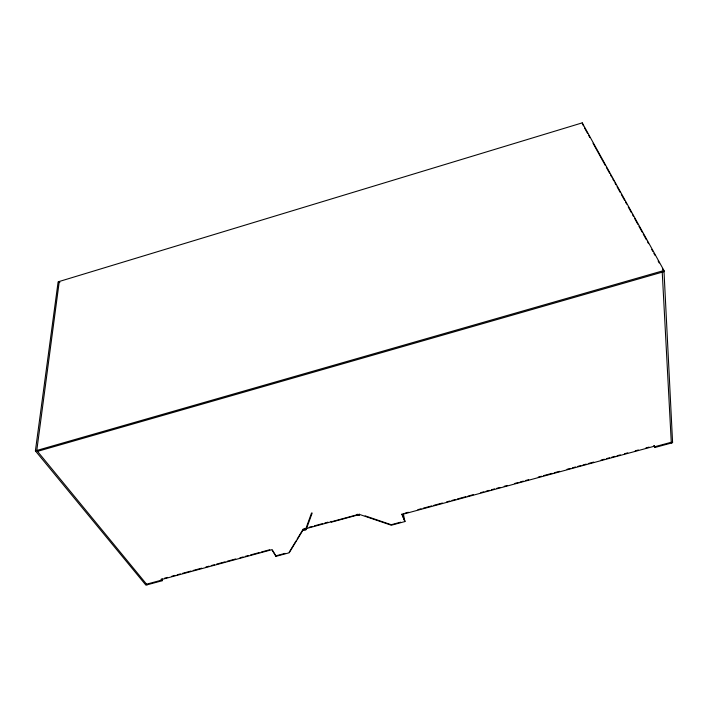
<?xml version="1.0" encoding="UTF-8"?>
<svg xmlns="http://www.w3.org/2000/svg" width="708" height="708" viewBox="0 0 708 708"><rect width="100%" height="100%" fill="white"/><g stroke="black" fill="none" stroke-linecap="round" stroke-linejoin="round"><path stroke-width="1.06" d="M653.811 445.562L654.705 447.544L672.6 442.712L663.962 270.5L582.233 122.865L58.118 281.837L35.4 450.872L145.91 585.135L162.123 580.755L161.238 579.109L161.619 580.126L146.556 584.197M162.123 580.755L162.15 578.569M305.484 529.717L304.98 528.398L305.484 529.717L311.538 513.008L312.175 513.043L306.104 529.752L303.874 530.159L303.431 529.354L289.218 552.78L275.934 556.364L271.872 549.7L161.229 579.631M289.174 552.258L295.988 541.018M297.13 539.142L303.378 528.832L303.874 530.159M35.4 450.872L663.962 270.5M37.497 451.368L664.024 271.642L662.423 268.748M309.157 527.265L312.29 526.416M314.37 525.849L322.715 523.575M324.804 523.008L327.937 522.159M305.042 528.92L357.363 514.698L357.744 515.521L359.372 515.079L359.283 514.566M359.372 515.079L359.248 514.185M303.821 529.637L305.422 529.203M357.531 515.052L331.317 522.177L331.061 521.309M164.424 578.241L167.619 577.383M171.876 576.224L175.062 575.365M177.186 574.79L180.381 573.923M182.505 573.347L191.01 571.046M193.142 570.471L201.647 568.17M205.904 567.019L209.09 566.152M211.223 565.577L214.409 564.719M216.533 564.143L225.047 561.842M227.171 561.267L235.675 558.966M239.932 557.807L243.118 556.948M245.251 556.373L248.437 555.506M250.561 554.93L259.075 552.629M261.199 552.054L269.704 549.753M405.1 513.114L408.295 512.247M417.879 509.654L421.083 508.786M423.207 508.211L431.73 505.91M433.862 505.335L442.385 503.025M446.651 501.875L449.846 501.007M451.969 500.432L455.173 499.565M457.297 498.99L465.82 496.68M467.953 496.104L473.28 494.662M480.741 492.644L483.936 491.786M486.06 491.202L489.263 490.343M491.387 489.768L494.582 488.901M496.715 488.325L499.91 487.458M504.176 486.308L507.37 485.44M514.831 483.422L518.026 482.555M520.15 481.98L523.354 481.113M525.478 480.537L528.672 479.679M538.266 477.077L541.461 476.219M543.594 475.634L552.116 473.333M554.24 472.758L559.568 471.316M567.028 469.298L570.223 468.43M572.356 467.855L575.551 466.988M577.684 466.413L580.879 465.545M583.011 464.97L586.206 464.112M588.33 463.528L593.658 462.085M601.119 460.067L604.313 459.209M606.446 458.634L609.641 457.766M611.774 457.191L614.969 456.324M617.093 455.748L620.297 454.881M624.553 453.731L627.748 452.863M635.209 450.846L638.404 449.978M645.864 447.96L649.059 447.102M404.808 521.061L401.905 513.981L402.002 514.486L654.608 446.146L654.387 445.659L654.652 446.766L671.273 442.261M272.341 550.01L275.899 555.842L285.085 553.364M392.267 524.442L400.631 522.185M403.286 513.486L404.905 521.566L391.32 525.23L358.983 514.256M365.16 515.866L391.223 524.725M147.069 584.817L36.772 450.483L59.268 281.483L59.861 282.386M583.427 125.891L582.233 122.865M584.489 127.821L587.693 133.617M588.764 135.547L589.826 137.476M593.03 143.264L605.305 165.468M606.375 167.398L609.579 173.195M610.65 175.124L611.712 177.053M612.783 178.982L613.845 180.912M614.916 182.841L615.987 184.77M617.049 186.708L620.252 192.496M621.323 194.426L624.527 200.214M625.589 202.152L626.66 204.081M628.261 206.975L631.465 212.763M632.527 214.692L633.598 216.63M634.669 218.56L637.864 224.347M638.935 226.277L642.138 232.074M643.2 234.003L646.404 239.791M647.475 241.72L648.546 243.649M651.741 249.446L652.811 251.375M653.882 253.305L654.944 255.234M658.148 261.031L659.219 262.96M662.201 271.598L671.317 443.058M402.002 514.486L404.905 521.566M357.664 515.008L357.744 515.521M357.283 514.185L357.363 514.698M275.899 555.842L275.934 556.364M654.608 446.146L654.705 447.544"/></g></svg>
